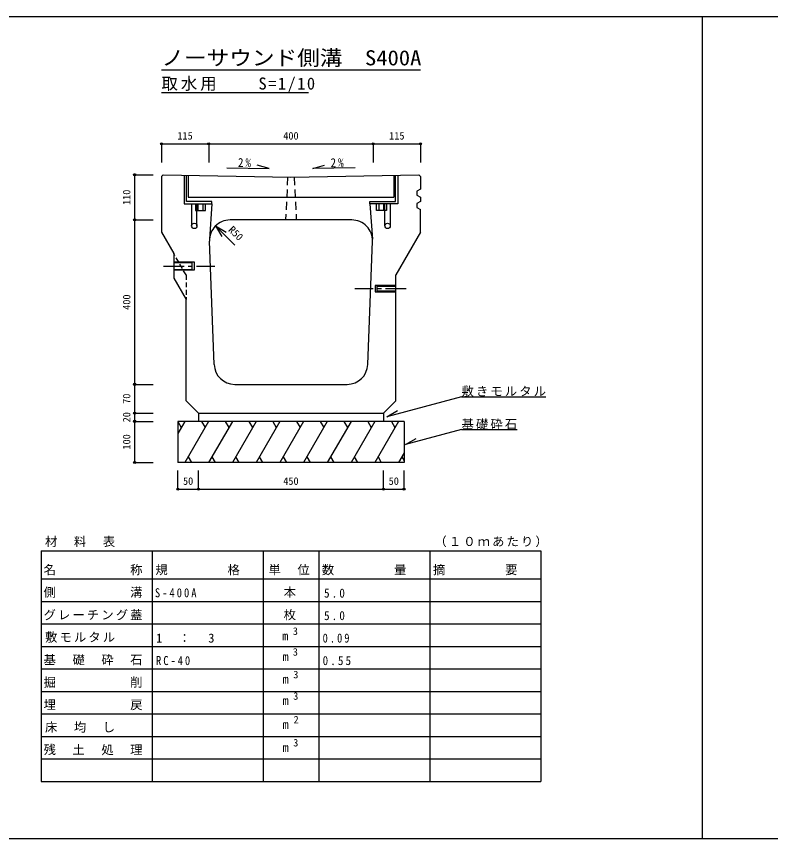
# Model space of a CAD drawing. Units: millimetres at full size, sheet at 1:10. Extents: x -3963 to 2037, y 738 to 2738.
# Drawn here: x -1631 to 203, y 738 to 2738 of the extents above; entities that cross this region are included whole.
import ezdxf
from ezdxf.enums import TextEntityAlignment as Align

# ---------------------------------------------------------------- set-up
doc = ezdxf.new("R2010")
doc.units = ezdxf.units.MM
doc.header["$LTSCALE"] = 10
doc.header["$PDMODE"] = 32
doc.header["$PDSIZE"] = 5
for name, pattern in [('CHAIN1', [8, 5, -1, 1, -1]), ('DASHED1', [1.8, 1.2, -0.6]), ('DASHED2', [3, 2, -1])]:
    doc.linetypes.add(name, pattern=pattern)
doc.layers.add('0-0_通り芯', color=7, linetype='Continuous')
doc.styles.add('ＭＳ ゴシック', font='')
doc.styles.get('ＭＳ ゴシック').set_extended_font_data('MS Gothic')

msp = doc.modelspace()

# ---------------------------------------------------------------- linework, layer by layer
at = {"layer": '0-0_通り芯', "color": 2}
for p, q in [((-1963.4, 2737.84), (2036.6, 2737.84)), ((36.6, 2737.84), (36.6, 737.84)), ((-1189.4, 2265.84), (-1189.4, 2281.84)), ((-1177.4, 2281.84), (-1177.4, 2265.84)), ((-749.4, 2281.84), (-749.4, 2265.84)), ((-737.4, 2265.84), (-737.4, 2281.84)), ((-3963.4, 737.84), (36.6, 737.84)), ((36.6, 737.84), (2036.6, 737.84))]:
    msp.add_line(p, q, dxfattribs=at)
at = {"layer": '0-0_通り芯'}
for p, q in [((-1278.4, 2607.84), (-648.4, 2607.84)), ((-1278.4, 2552.84), (-920.9, 2552.84)), ((-910.32, 2367.79), (-881.49, 2376.06)), ((-807.43, 2369.61), (-910.32, 2367.79)), ((-1213.4, 2351.67), (-1213.4, 2297.84)), ((-713.4, 2351.67), (-713.4, 2297.84)), ((-1213.4, 2297.84), (-713.4, 2297.84)), ((-1248.4, 2140.52), (-1198.4, 2140.52)), ((-1198.4, 2140.52), (-1198.4, 2120.52)), ((-1203.4, 2138.52), (-1248.4, 2138.52)), ((-1248.4, 2122.52), (-1203.4, 2122.52)), ((-1198.4, 2120.52), (-1248.4, 2120.52)), ((-1203.4, 2122.52), (-1203.4, 2138.52)), ((-758.4, 2083.52), (-758.4, 2067.52)), ((-708.4, 2083.52), (-758.4, 2083.52)), ((-753.4, 2081.52), (-708.4, 2081.52)), ((-753.4, 2069.52), (-753.4, 2081.52)), ((-758.4, 2067.52), (-708.4, 2067.52)), ((-708.4, 2069.52), (-753.4, 2069.52)), ((-548.63, 1812.62), (-343.63, 1812.62)), ((-1188.4, 1772.84), (-1188.4, 1752.84)), ((-738.4, 1772.84), (-738.4, 1752.84)), ((-1221.4, 1752.84), (-1238.4, 1723.39)), ((-1238.4, 1752.32), (-1230.05, 1737.86)), ((-1163.67, 1752.84), (-1221.4, 1652.84)), ((-1180.97, 1752.84), (-1172.32, 1737.86)), ((-1105.93, 1752.84), (-1163.67, 1652.84)), ((-1123.24, 1752.84), (-1114.58, 1737.86)), ((-1048.2, 1752.84), (-1105.93, 1652.84)), ((-1065.5, 1752.84), (-1056.85, 1737.86)), ((-990.46, 1752.84), (-1048.2, 1652.84)), ((-1007.77, 1752.84), (-999.11, 1737.86)), ((-932.73, 1752.84), (-990.46, 1652.84)), ((-950.03, 1752.84), (-941.38, 1737.86)), ((-874.99, 1752.84), (-932.73, 1652.84)), ((-892.3, 1752.84), (-883.64, 1737.86)), ((-817.26, 1752.84), (-874.99, 1652.84)), ((-834.56, 1752.84), (-825.91, 1737.86)), ((-759.52, 1752.84), (-817.26, 1652.84)), ((-776.83, 1752.84), (-768.17, 1737.86)), ((-701.79, 1752.84), (-759.52, 1652.84)), ((-719.09, 1752.84), (-710.44, 1737.86)), ((-688.4, 1752.84), (-688.4, 1652.84)), ((-548.63, 1732.82), (-684.51, 1696.41)), ((-548.63, 1732.82), (-413.63, 1732.82)), ((-684.51, 1696.41), (-658.53, 1711.41)), ((-1213.48, 1666.56), (-1205.56, 1652.84)), ((-1155.75, 1666.56), (-1147.83, 1652.84)), ((-1098.01, 1666.56), (-1090.09, 1652.84)), ((-1040.28, 1666.56), (-1032.36, 1652.84)), ((-982.54, 1666.56), (-974.62, 1652.84)), ((-924.81, 1666.56), (-916.89, 1652.84)), ((-867.07, 1666.56), (-859.15, 1652.84)), ((-809.34, 1666.56), (-801.42, 1652.84)), ((-751.6, 1666.56), (-743.68, 1652.84)), ((-688.4, 1676.02), (-701.79, 1652.84)), ((-693.87, 1666.56), (-688.4, 1657.1)), ((-688.4, 1652.84), (-1238.4, 1652.84)), ((-1570.9, 1437.84), (-355.9, 1437.84)), ((-1570.9, 1437.84), (-1570.9, 1314.72)), ((-1300.9, 1437.84), (-1300.9, 1314.72)), ((-1030.9, 1437.84), (-1030.9, 1314.72)), ((-895.9, 1437.84), (-895.9, 1314.72)), ((-625.9, 1437.84), (-625.9, 1314.72)), ((-355.9, 1437.84), (-355.9, 1314.72)), ((-1570.9, 1369.44), (-355.9, 1369.44)), ((-1570.9, 1314.72), (-355.9, 1314.72)), ((-1570.9, 1314.72), (-1570.9, 876.96)), ((-1300.9, 1314.72), (-1300.9, 876.96)), ((-1030.9, 1314.72), (-1030.9, 876.96)), ((-895.9, 1314.72), (-895.9, 876.96)), ((-625.9, 1314.72), (-625.9, 876.96)), ((-355.9, 1314.72), (-355.9, 876.96)), ((-1570.9, 1260), (-355.9, 1260)), ((-1570.9, 1205.28), (-355.9, 1205.28)), ((-1570.9, 1150.56), (-355.9, 1150.56)), ((-1570.9, 1095.84), (-355.9, 1095.84)), ((-1570.9, 1041.12), (-355.9, 1041.12)), ((-1570.9, 986.4), (-355.9, 986.4)), ((-1570.9, 931.68), (-355.9, 931.68)), ((-1570.9, 876.96), (-355.9, 876.96)), ((-1485.4, 876.96), (-576.4, 876.96))]:
    msp.add_line(p, q, dxfattribs=at)
at = {"layer": '0-0_通り芯', "color": 4}
for p, q in [((-1278.4, 2427.84), (-1163.4, 2427.84)), ((-1278.4, 2427.84), (-1278.4, 2382.84)), ((-1163.4, 2427.84), (-1163.4, 2382.84)), ((-1163.4, 2427.84), (-763.4, 2427.84)), ((-763.4, 2427.84), (-763.4, 2382.84)), ((-763.4, 2427.84), (-648.4, 2427.84)), ((-648.4, 2427.84), (-648.4, 2382.84)), ((-1343.4, 2242.84), (-1343.4, 2352.84)), ((-1343.4, 2352.84), (-1298.4, 2352.84)), ((-1223.4, 2351.86), (-1223.4, 2281.84)), ((-1217.4, 2287.84), (-1217.4, 2351.74)), ((-709.4, 2287.84), (-709.4, 2351.74)), ((-703.4, 2351.86), (-703.4, 2281.84)), ((-1223.4, 2281.84), (-1155.4, 2281.84)), ((-1155.4, 2287.84), (-1217.4, 2287.84)), ((-1204.9, 2281.84), (-1204.9, 2228.34)), ((-1191.9, 2228.34), (-1191.9, 2281.84)), ((-1155.4, 2281.84), (-1155.4, 2287.84)), ((-771.4, 2287.84), (-709.4, 2287.84)), ((-771.4, 2281.84), (-771.4, 2287.84)), ((-703.4, 2281.84), (-771.4, 2281.84)), ((-734.9, 2228.34), (-734.9, 2281.84)), ((-721.9, 2281.84), (-721.9, 2228.34)), ((-1343.4, 1842.84), (-1343.4, 2242.84)), ((-1343.4, 2242.84), (-1298.4, 2242.84)), ((-1099.84, 2181.19), (-1146.85, 2228.2)), ((-1146.85, 2228.2), (-1131.85, 2202.22)), ((-1146.85, 2228.2), (-1120.87, 2213.2)), ((-1343.4, 1772.84), (-1343.4, 1842.84)), ((-1343.4, 1842.84), (-1298.4, 1842.84)), ((-1343.4, 1752.84), (-1343.4, 1772.84)), ((-1343.4, 1772.84), (-1298.4, 1772.84)), ((-1343.4, 1652.84), (-1343.4, 1752.84)), ((-1343.4, 1752.84), (-1298.4, 1752.84)), ((-1343.4, 1652.84), (-1298.4, 1652.84)), ((-1238.4, 1587.84), (-1238.4, 1632.84)), ((-1188.4, 1587.84), (-1188.4, 1632.84)), ((-738.4, 1587.84), (-738.4, 1632.84)), ((-688.4, 1587.84), (-688.4, 1632.84)), ((-1238.4, 1587.84), (-1188.4, 1587.84)), ((-1188.4, 1587.84), (-738.4, 1587.84)), ((-738.4, 1587.84), (-688.4, 1587.84))]:
    msp.add_line(p, q, dxfattribs=at)
at = {"layer": '0-0_通り芯', "color": 3}
for p, q in [((-1278.4, 2348.84), (-1274.4, 2352.84)), ((-1278.4, 2348.84), (-1278.4, 2212.84)), ((-648.4, 2348.84), (-652.4, 2352.84)), ((-648.4, 2348.84), (-652.4, 2352.84)), ((-648.4, 2348.84), (-648.4, 2317.84)), ((-648.4, 2317.84), (-657.4, 2312.84)), ((-657.4, 2312.84), (-657.4, 2302.84)), ((-657.4, 2302.84), (-648.4, 2297.84)), ((-1155.4, 2281.84), (-1161.37, 2196.32)), ((-771.4, 2281.84), (-765.44, 2196.32)), ((-648.4, 2287.84), (-657.4, 2282.84)), ((-657.4, 2282.84), (-657.4, 2272.84)), ((-648.4, 2297.84), (-648.4, 2287.84)), ((-657.4, 2272.84), (-648.4, 2267.84)), ((-648.4, 2212.84), (-648.4, 2267.84)), ((-815.31, 2242.84), (-1111.49, 2242.84)), ((-1278.4, 2212.84), (-1248.4, 2160.88)), ((-648.4, 2212.84), (-708.4, 2108.92)), ((-1150.21, 1890.97), (-1161.46, 2190.97)), ((-776.6, 1890.97), (-765.35, 2190.97)), ((-1248.4, 2160.88), (-1248.4, 2100.88)), ((-1248.4, 2100.88), (-1218.4, 2048.92)), ((-708.4, 1802.84), (-708.4, 2108.92)), ((-1218.4, 1802.84), (-1218.4, 2048.92)), ((-1100.24, 1842.84), (-826.56, 1842.84)), ((-1188.4, 1772.84), (-1218.4, 1802.84)), ((-708.4, 1802.84), (-738.4, 1772.84)), ((-1188.4, 1772.84), (-738.4, 1772.84))]:
    msp.add_line(p, q, dxfattribs=at)
at = {"layer": '0-0_通り芯', "color": 3, "linetype": 'DASHED2'}
for p, q in [((-971.4, 2347), (-976.4, 2242.84)), ((-955.4, 2347), (-950.4, 2242.84))]:
    msp.add_line(p, q, dxfattribs=at)
at = {"layer": '0-0_通り芯', "color": 3, "linetype": 'DASHED1'}
for q in [(-1248.4, 2160.88), (-1218.4, 2048.92)]:
    msp.add_line((-1218.4, 2108.92), q, dxfattribs=at)
at = {"layer": '0-0_通り芯', "linetype": 'CHAIN1'}
for p, q in [((-1273.4, 2130.52), (-1148.4, 2130.52)), ((-683.4, 2075.52), (-808.4, 2075.52))]:
    msp.add_line(p, q, dxfattribs=at)
at = {"layer": '0-0_通り芯'}
for points in [[(-1119.37, 2369.61), (-1016.48, 2367.79), (-1045.32, 2376.06)], [(-548.63, 1812.62), (-730.14, 1763.99), (-704.16, 1778.99)], [(-688.4, 1752.84), (-1238.4, 1752.84), (-1238.4, 1652.84)]]:
    msp.add_lwpolyline(points, dxfattribs=at)
at = {"layer": '0-0_通り芯', "color": 3}
msp.add_lwpolyline([(-1274.4, 2352.84), (-963.4, 2346.84), (-652.4, 2352.84)], dxfattribs=at)
at = {"layer": '0-0_通り芯', "color": 2}
for points in [[(-1195.4, 2281.84), (-1195.4, 2265.84), (-1171.4, 2265.84), (-1171.4, 2281.84)], [(-731.4, 2281.84), (-731.4, 2265.84), (-755.4, 2265.84), (-755.4, 2281.84)]]:
    msp.add_lwpolyline(points, dxfattribs=at)
at = {"layer": '0-0_通り芯', "color": 4}
for centre in [(-1198.4, 2228.34), (-728.4, 2228.34)]:
    msp.add_circle(centre, 6.5, dxfattribs=at)
at = {"layer": '0-0_通り芯', "color": 3}
for centre, start, end in [((-1111.49, 2192.84), 90, 182.14759), ((-815.31, 2192.84), 357.85241, 90), ((-1100.24, 1892.84), 182.14759, 270), ((-826.56, 1892.84), 270, 357.85241)]:
    msp.add_arc(centre, 50, start, end, dxfattribs=at)
at = {"layer": '0-0_通り芯', "color": 4}
for p in [(-1278.4, 2427.84), (-1163.4, 2427.84), (-763.4, 2427.84), (-648.4, 2427.84), (-1343.4, 2352.84), (-1343.4, 2242.84), (-1343.4, 1842.84), (-1343.4, 1772.84), (-1343.4, 1752.84), (-1343.4, 1652.84), (-1238.4, 1587.84), (-1188.4, 1587.84), (-738.4, 1587.84), (-688.4, 1587.84)]:
    msp.add_point(p, dxfattribs=at)

# ---------------------------------------------------------------- texts
at = {"layer": '0-0_通り芯', "color": 3, "style": 'ＭＳ ゴシック', "width": 1.1}
msp.add_text('ノーサウンド側溝\u3000S400A', height=36.66, dxfattribs=at).set_placement((-1278.4, 2607.84), align=Align.BOTTOM_LEFT)
at = {"layer": '0-0_通り芯', "color": 4, "style": 'ＭＳ ゴシック'}
for s, p in [('115', (-1239.65, 2432.84)), ('400', (-982.15, 2432.84)), ('115', (-724.65, 2432.84)), ('50', (-1225.9, 1592.84)), ('450', (-982.15, 1592.84)), ('50', (-725.9, 1592.84)), ('3', (-958.88, 1227.9)), ('3', (-958.88, 1177.29)), ('3', (-957.71, 1122.23)), ('3', (-957.98, 1069.97)), ('2', (-957.08, 1012.44)), ('3', (-957.98, 956.36))]:
    msp.add_text(s, height=18.33, dxfattribs=at).set_placement(p, align=Align.BOTTOM_LEFT)
for s, rotation, p in [('110', 90, (-1348.4, 2279.09)), ('R50', 315, (-1120.87, 2213.2)), ('400', 90, (-1348.4, 2024.09)), ('70', 90, (-1348.4, 1795.34)), ('20', 90, (-1348.4, 1750.34)), ('100', 90, (-1348.4, 1684.09))]:
    msp.add_text(s, height=18.33, rotation=rotation, dxfattribs=at).set_placement(p, align=Align.BOTTOM_LEFT)
at = {"layer": '0-0_通り芯', "style": 'ＭＳ ゴシック'}
for p in [(-984.98, 1213.54), (-984.08, 1162.92), (-984.08, 1108.2), (-984.08, 1056.22), (-983.99, 998.08), (-983.81, 941.99)]:
    msp.add_text('m', height=21.99, dxfattribs=at).set_placement(p, align=Align.BOTTOM_LEFT)
at = {"layer": '0-0_通り芯', "attachment_point": 7, "style": 'ＭＳ ゴシック'}
for s, insert, char_height in [('\\T1.18;取水用\u3000\u3000S=1/10', (-1278.4, 2552.84), 29.33), ('\\T1.17;敷きモルタル', (-548.63, 1812.62), 21.99), ('\\T1.17;基礎砕石', (-548.63, 1732.82), 21.99), ('\\T1.17;材\u3000料\u3000表', (-1561.4, 1446.78), 21.99), ('\\T1.17;（１０ｍあたり）', (-614.65, 1446.78), 21.99), ('\\T1.17;名\u3000\u3000\u3000\u3000\u3000称', (-1564.9, 1378.38), 21.99), ('\\T1.17;規\u3000\u3000\u3000\u3000格', (-1293.15, 1378.38), 21.99), ('\\T1.17;単\u3000位', (-1017.9, 1378.38), 21.99), ('\\T1.17;数\u3000\u3000\u3000\u3000量', (-888.15, 1378.38), 21.99), ('\\T1.17;摘\u3000\u3000\u3000\u3000要', (-618.15, 1378.38), 21.99), ('\\T1.17;側\u3000\u3000\u3000\u3000\u3000溝', (-1564.9, 1323.66), 21.99), ('\\T1.39;\\W0.85;S-400A', (-1294.15, 1324.45), 21.99), ('\\T1.17;\u3000本', (-1016.15, 1323.66), 21.99), ('\\T1.38;\\W0.9;5.0', (-882.9, 1323.66), 21.99), ('\\T1.17;グレーチング蓋', (-1564.9, 1268.94), 21.99), ('\\T1.17;\u3000枚', (-1016.15, 1268.94), 21.99), ('\\T1.38;\\W0.9;5.0', (-882.9, 1268.94), 21.99), ('\\T1.17;敷モルタル', (-1561.4, 1214.22), 21.99), ('\\T1.21;1\u3000：\u30003', (-1291.4, 1214.22), 21.99), ('\\T1.38;\\W0.85;0.09', (-886.4, 1214.22), 21.99), ('\\T1.17;基\u3000礎\u3000砕\u3000石', (-1564.9, 1159.5), 21.99), ('\\T1.38;\\W0.85;RC-40', (-1291.4, 1159.5), 21.99), ('\\T1.38;\\W0.9;0.55', (-886.4, 1159.5), 21.99), ('\\T1.17;掘\u3000\u3000\u3000\u3000\u3000削', (-1564.9, 1104.78), 21.99), ('\\T1.17;埋\u3000\u3000\u3000\u3000\u3000戻', (-1564.9, 1050.06), 21.99), ('\\T1.17;床\u3000均\u3000し', (-1561.4, 995.34), 21.99), ('\\T1.17;残\u3000土\u3000処\u3000理', (-1564.9, 940.62), 21.99)]:
    msp.add_mtext(s, dxfattribs=dict(at, insert=insert, char_height=char_height))
at = {"layer": '0-0_通り芯', "char_height": 21.99, "attachment_point": 7, "style": 'ＭＳ ゴシック'}
for insert, rotation in [((-1092.45, 2371.16), 358.986), ((-866.85, 2370.58), 1.014)]:
    msp.add_mtext('\\T1.36;\\W0.9;2%', dxfattribs=dict(at, insert=insert, rotation=rotation))

doc.saveas('drawing.dxf')
